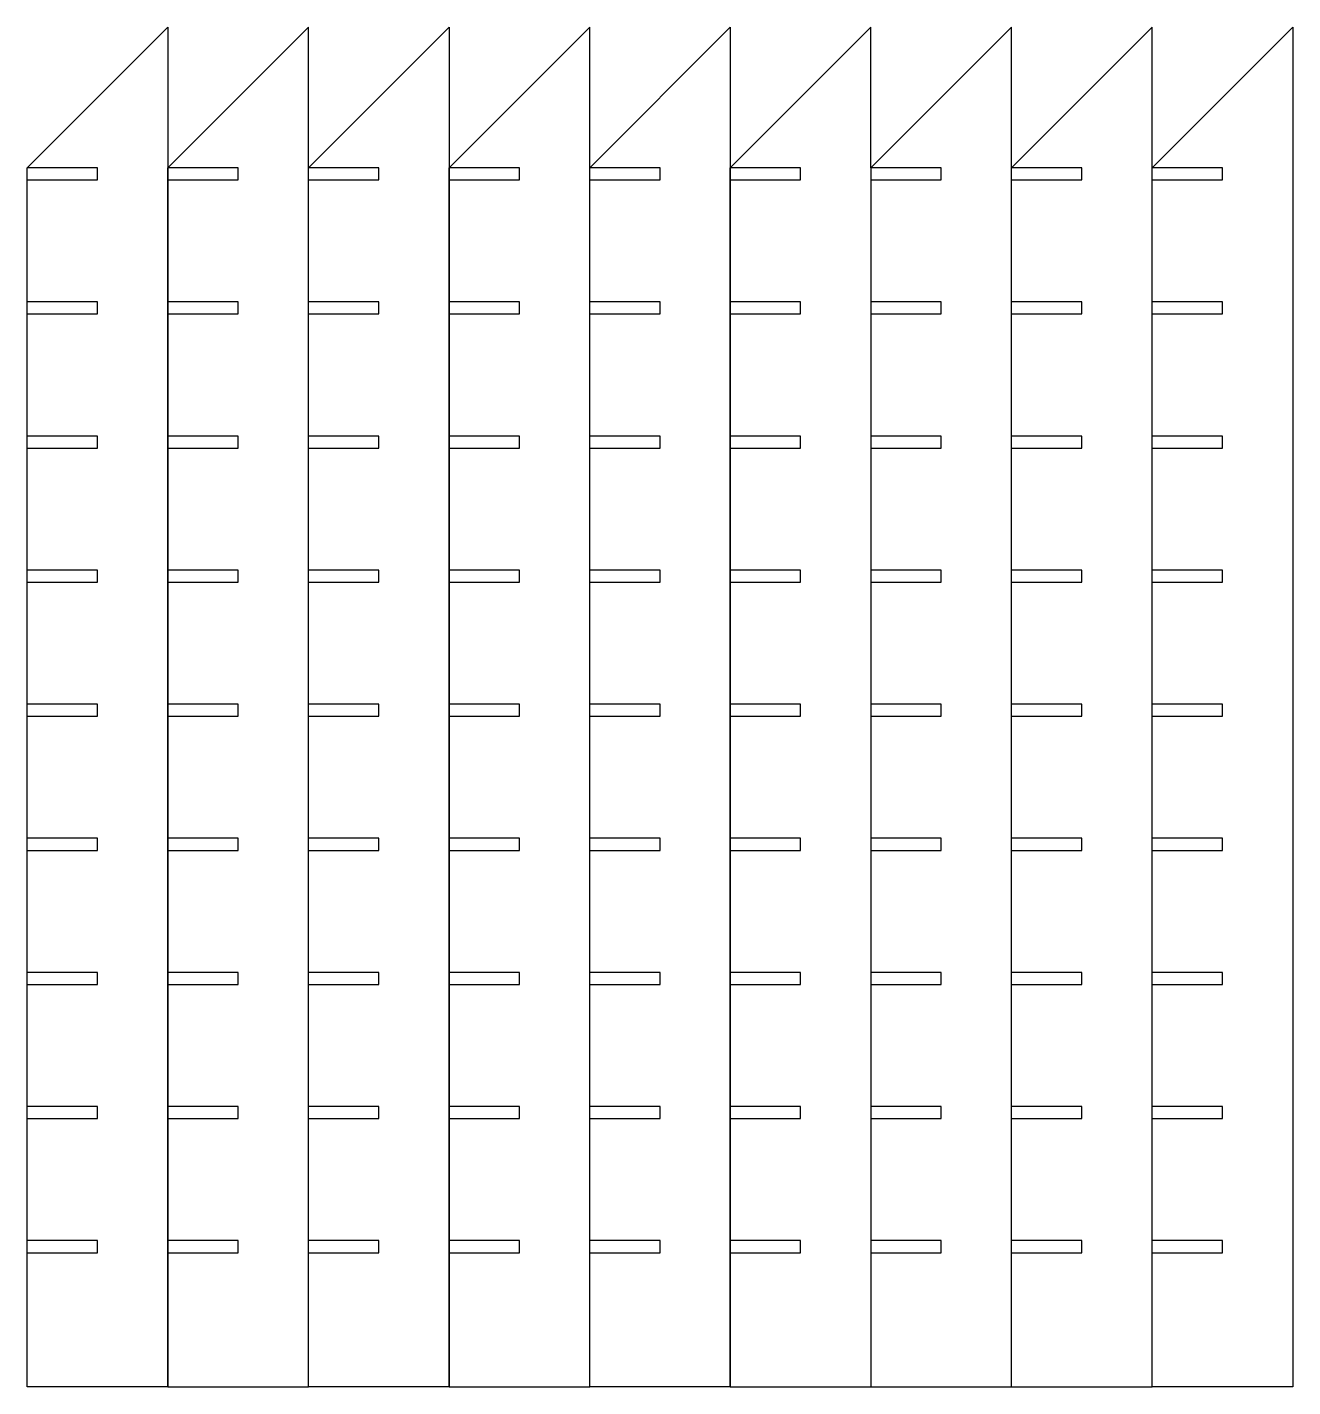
# Model space of a CAD drawing. Header units: millimetres. Extents: x 0 to 315, y 0 to 338.
import ezdxf

# ---------------------------------------------------------------- set-up
doc = ezdxf.new("R2010")
doc.units = ezdxf.units.MM
doc.layers.get('0').update_dxf_attribs({"linetype": 'CONTINUOUS'})

msp = doc.modelspace()

# ---------------------------------------------------------------- linework, layer by layer
for p, q in [((35, 303.5), (70, 338.5)), ((70, 303.5), (70, 338.5)), ((105, 303.5), (140, 338.5)), ((140, 303.5), (140, 338.5)), ((175, 303.5), (210, 338.5)), ((210, 303.5), (210, 338.5)), ((245, 303.5), (280, 338.5)), ((280, 303.5), (280, 338.5)), ((17.5, 303.5), (0, 303.5)), ((17.5, 300.5), (17.5, 303.5)), ((52.5, 303.5), (35, 303.5)), ((35, 0), (35, 303.5)), ((52.5, 300.5), (52.5, 303.5)), ((87.5, 303.5), (70, 303.5)), ((87.5, 300.5), (87.5, 303.5)), ((122.5, 303.5), (105, 303.5)), ((105, 0), (105, 303.5)), ((122.5, 300.5), (122.5, 303.5)), ((157.5, 303.5), (140, 303.5)), ((157.5, 300.5), (157.5, 303.5)), ((175, 0), (175, 303.5)), ((192.5, 303.5), (175, 303.5)), ((192.5, 300.5), (192.5, 303.5)), ((227.5, 303.5), (210, 303.5)), ((227.5, 300.5), (227.5, 303.5)), ((245, 0), (245, 303.5)), ((262.5, 303.5), (245, 303.5)), ((262.5, 300.5), (262.5, 303.5)), ((297.5, 303.5), (280, 303.5)), ((297.5, 300.5), (297.5, 303.5)), ((0, 300.5), (17.5, 300.5)), ((35, 300.5), (52.5, 300.5)), ((70, 300.5), (87.5, 300.5)), ((105, 300.5), (122.5, 300.5)), ((140, 300.5), (157.5, 300.5)), ((175, 300.5), (192.5, 300.5)), ((210, 300.5), (227.5, 300.5)), ((245, 300.5), (262.5, 300.5)), ((280, 300.5), (297.5, 300.5)), ((17.5, 270.11), (0, 270.11)), ((17.5, 267.11), (17.5, 270.11)), ((52.5, 270.11), (35, 270.11)), ((52.5, 267.11), (52.5, 270.11)), ((87.5, 270.11), (70, 270.11)), ((87.5, 267.11), (87.5, 270.11)), ((122.5, 270.11), (105, 270.11)), ((122.5, 267.11), (122.5, 270.11)), ((157.5, 270.11), (140, 270.11)), ((157.5, 267.11), (157.5, 270.11)), ((192.5, 270.11), (175, 270.11)), ((192.5, 267.11), (192.5, 270.11)), ((227.5, 270.11), (210, 270.11)), ((227.5, 267.11), (227.5, 270.11)), ((262.5, 270.11), (245, 270.11)), ((262.5, 267.11), (262.5, 270.11)), ((297.5, 270.11), (280, 270.11)), ((297.5, 267.11), (297.5, 270.11)), ((0, 267.11), (17.5, 267.11)), ((35, 267.11), (52.5, 267.11)), ((70, 267.11), (87.5, 267.11)), ((105, 267.11), (122.5, 267.11)), ((140, 267.11), (157.5, 267.11)), ((175, 267.11), (192.5, 267.11)), ((210, 267.11), (227.5, 267.11)), ((245, 267.11), (262.5, 267.11)), ((280, 267.11), (297.5, 267.11)), ((17.5, 236.72), (0, 236.72)), ((0, 233.72), (17.5, 233.72)), ((17.5, 233.72), (17.5, 236.72)), ((52.5, 236.72), (35, 236.72)), ((35, 233.72), (52.5, 233.72)), ((52.5, 233.72), (52.5, 236.72)), ((87.5, 236.72), (70, 236.72)), ((70, 233.72), (87.5, 233.72)), ((87.5, 233.72), (87.5, 236.72)), ((122.5, 236.72), (105, 236.72)), ((105, 233.72), (122.5, 233.72)), ((122.5, 233.72), (122.5, 236.72)), ((157.5, 236.72), (140, 236.72)), ((140, 233.72), (157.5, 233.72)), ((157.5, 233.72), (157.5, 236.72)), ((192.5, 236.72), (175, 236.72)), ((175, 233.72), (192.5, 233.72)), ((192.5, 233.72), (192.5, 236.72)), ((227.5, 236.72), (210, 236.72)), ((210, 233.72), (227.5, 233.72)), ((227.5, 233.72), (227.5, 236.72)), ((262.5, 236.72), (245, 236.72)), ((245, 233.72), (262.5, 233.72)), ((262.5, 233.72), (262.5, 236.72)), ((297.5, 236.72), (280, 236.72)), ((280, 233.72), (297.5, 233.72)), ((297.5, 233.72), (297.5, 236.72)), ((17.5, 203.33), (0, 203.33)), ((17.5, 200.33), (17.5, 203.33)), ((52.5, 203.33), (35, 203.33)), ((52.5, 200.33), (52.5, 203.33)), ((87.5, 203.33), (70, 203.33)), ((87.5, 200.33), (87.5, 203.33)), ((122.5, 203.33), (105, 203.33)), ((122.5, 200.33), (122.5, 203.33)), ((157.5, 203.33), (140, 203.33)), ((157.5, 200.33), (157.5, 203.33)), ((192.5, 203.33), (175, 203.33)), ((192.5, 200.33), (192.5, 203.33)), ((227.5, 203.33), (210, 203.33)), ((227.5, 200.33), (227.5, 203.33)), ((262.5, 203.33), (245, 203.33)), ((262.5, 200.33), (262.5, 203.33)), ((297.5, 203.33), (280, 203.33)), ((297.5, 200.33), (297.5, 203.33)), ((0, 200.33), (17.5, 200.33)), ((35, 200.33), (52.5, 200.33)), ((70, 200.33), (87.5, 200.33)), ((105, 200.33), (122.5, 200.33)), ((140, 200.33), (157.5, 200.33)), ((175, 200.33), (192.5, 200.33)), ((210, 200.33), (227.5, 200.33)), ((245, 200.33), (262.5, 200.33)), ((280, 200.33), (297.5, 200.33)), ((17.5, 169.94), (0, 169.94)), ((17.5, 166.94), (17.5, 169.94)), ((52.5, 169.94), (35, 169.94)), ((52.5, 166.94), (52.5, 169.94)), ((87.5, 169.94), (70, 169.94)), ((87.5, 166.94), (87.5, 169.94)), ((122.5, 169.94), (105, 169.94)), ((122.5, 166.94), (122.5, 169.94)), ((157.5, 169.94), (140, 169.94)), ((157.5, 166.94), (157.5, 169.94)), ((192.5, 169.94), (175, 169.94)), ((192.5, 166.94), (192.5, 169.94)), ((227.5, 169.94), (210, 169.94)), ((227.5, 166.94), (227.5, 169.94)), ((262.5, 169.94), (245, 169.94)), ((262.5, 166.94), (262.5, 169.94)), ((297.5, 169.94), (280, 169.94)), ((297.5, 166.94), (297.5, 169.94)), ((0, 166.94), (17.5, 166.94)), ((35, 166.94), (52.5, 166.94)), ((70, 166.94), (87.5, 166.94)), ((105, 166.94), (122.5, 166.94)), ((140, 166.94), (157.5, 166.94)), ((175, 166.94), (192.5, 166.94)), ((210, 166.94), (227.5, 166.94)), ((245, 166.94), (262.5, 166.94)), ((280, 166.94), (297.5, 166.94)), ((17.5, 136.56), (0, 136.56)), ((17.5, 133.56), (17.5, 136.56)), ((52.5, 136.56), (35, 136.56)), ((52.5, 133.56), (52.5, 136.56)), ((87.5, 136.56), (70, 136.56)), ((87.5, 133.56), (87.5, 136.56)), ((122.5, 136.56), (105, 136.56)), ((122.5, 133.56), (122.5, 136.56)), ((157.5, 136.56), (140, 136.56)), ((157.5, 133.56), (157.5, 136.56)), ((192.5, 136.56), (175, 136.56)), ((192.5, 133.56), (192.5, 136.56)), ((227.5, 136.56), (210, 136.56)), ((227.5, 133.56), (227.5, 136.56)), ((262.5, 136.56), (245, 136.56)), ((262.5, 133.56), (262.5, 136.56)), ((297.5, 136.56), (280, 136.56)), ((297.5, 133.56), (297.5, 136.56)), ((0, 133.56), (17.5, 133.56)), ((35, 133.56), (52.5, 133.56)), ((70, 133.56), (87.5, 133.56)), ((105, 133.56), (122.5, 133.56)), ((140, 133.56), (157.5, 133.56)), ((175, 133.56), (192.5, 133.56)), ((210, 133.56), (227.5, 133.56)), ((245, 133.56), (262.5, 133.56)), ((280, 133.56), (297.5, 133.56)), ((17.5, 103.17), (0, 103.17)), ((17.5, 100.17), (17.5, 103.17)), ((52.5, 103.17), (35, 103.17)), ((52.5, 100.17), (52.5, 103.17)), ((87.5, 103.17), (70, 103.17)), ((87.5, 100.17), (87.5, 103.17)), ((122.5, 103.17), (105, 103.17)), ((122.5, 100.17), (122.5, 103.17)), ((157.5, 103.17), (140, 103.17)), ((157.5, 100.17), (157.5, 103.17)), ((192.5, 103.17), (175, 103.17)), ((192.5, 100.17), (192.5, 103.17)), ((227.5, 103.17), (210, 103.17)), ((227.5, 100.17), (227.5, 103.17)), ((262.5, 103.17), (245, 103.17)), ((262.5, 100.17), (262.5, 103.17)), ((297.5, 103.17), (280, 103.17)), ((297.5, 100.17), (297.5, 103.17)), ((0, 100.17), (17.5, 100.17)), ((35, 100.17), (52.5, 100.17)), ((70, 100.17), (87.5, 100.17)), ((105, 100.17), (122.5, 100.17)), ((140, 100.17), (157.5, 100.17)), ((175, 100.17), (192.5, 100.17)), ((210, 100.17), (227.5, 100.17)), ((245, 100.17), (262.5, 100.17)), ((280, 100.17), (297.5, 100.17)), ((17.5, 69.78), (0, 69.78)), ((17.5, 66.78), (17.5, 69.78)), ((52.5, 69.78), (35, 69.78)), ((52.5, 66.78), (52.5, 69.78)), ((87.5, 69.78), (70, 69.78)), ((87.5, 66.78), (87.5, 69.78)), ((122.5, 69.78), (105, 69.78)), ((122.5, 66.78), (122.5, 69.78)), ((157.5, 69.78), (140, 69.78)), ((157.5, 66.78), (157.5, 69.78)), ((192.5, 69.78), (175, 69.78)), ((192.5, 66.78), (192.5, 69.78)), ((227.5, 69.78), (210, 69.78)), ((227.5, 66.78), (227.5, 69.78)), ((262.5, 69.78), (245, 69.78)), ((262.5, 66.78), (262.5, 69.78)), ((297.5, 69.78), (280, 69.78)), ((297.5, 66.78), (297.5, 69.78)), ((0, 66.78), (17.5, 66.78)), ((35, 66.78), (52.5, 66.78)), ((70, 66.78), (87.5, 66.78)), ((105, 66.78), (122.5, 66.78)), ((140, 66.78), (157.5, 66.78)), ((175, 66.78), (192.5, 66.78)), ((210, 66.78), (227.5, 66.78)), ((245, 66.78), (262.5, 66.78)), ((280, 66.78), (297.5, 66.78)), ((17.5, 36.39), (0, 36.39)), ((17.5, 33.39), (17.5, 36.39)), ((52.5, 36.39), (35, 36.39)), ((52.5, 33.39), (52.5, 36.39)), ((87.5, 36.39), (70, 36.39)), ((87.5, 33.39), (87.5, 36.39)), ((122.5, 36.39), (105, 36.39)), ((122.5, 33.39), (122.5, 36.39)), ((157.5, 36.39), (140, 36.39)), ((157.5, 33.39), (157.5, 36.39)), ((192.5, 36.39), (175, 36.39)), ((192.5, 33.39), (192.5, 36.39)), ((227.5, 36.39), (210, 36.39)), ((227.5, 33.39), (227.5, 36.39)), ((262.5, 36.39), (245, 36.39)), ((262.5, 33.39), (262.5, 36.39)), ((297.5, 36.39), (280, 36.39)), ((297.5, 33.39), (297.5, 36.39)), ((0, 33.39), (17.5, 33.39)), ((35, 33.39), (52.5, 33.39)), ((70, 33.39), (87.5, 33.39)), ((105, 33.39), (122.5, 33.39)), ((140, 33.39), (157.5, 33.39)), ((175, 33.39), (192.5, 33.39)), ((210, 33.39), (227.5, 33.39)), ((245, 33.39), (262.5, 33.39)), ((280, 33.39), (297.5, 33.39)), ((35, 0), (70, 0)), ((105, 0), (140, 0)), ((175, 0), (210, 0)), ((245, 0), (280, 0))]:
    msp.add_line(p, q)
for points in [[(0, 0), (0, 303.5), (35, 338.5), (35, 0)], [(70, 0), (70, 303.5), (105, 338.5), (105, 0)], [(140, 0), (140, 303.5), (175, 338.5), (175, 0)], [(245, 0), (245, 338.5), (210, 303.5), (210, 0)], [(280, 0), (280, 303.5), (315, 338.5), (315, 0)]]:
    msp.add_lwpolyline(points, close=True)

doc.saveas('drawing.dxf')
